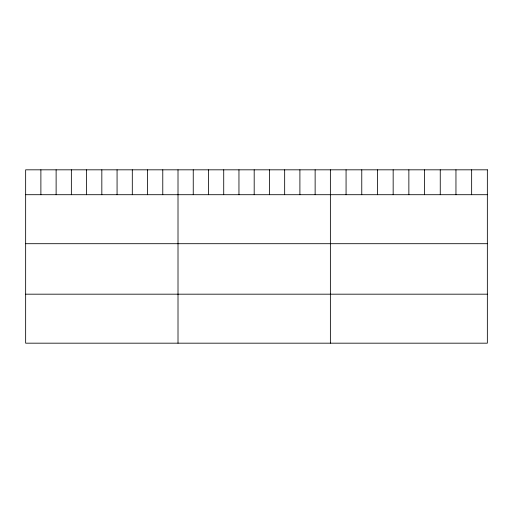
<?xml version="1.0" encoding="UTF-8"?>
<svg xmlns="http://www.w3.org/2000/svg" width="513" height="513" viewBox="0 0 513 513"><rect width="100%" height="100%" fill="white"/><g stroke="black" fill="none" stroke-linecap="round" stroke-linejoin="round"><path stroke-width="0.77" d="M25.65 194.703L487.35 194.703M25.65 243.701L487.35 243.701M25.65 294.18L487.35 294.18M471.652 169.822L471.652 194.703M455.954 169.822L455.954 194.703M440.257 169.822L440.257 194.703M424.559 169.822L424.559 194.703M408.861 169.822L408.861 194.703M393.163 169.822L393.163 194.703M377.465 169.822L377.465 194.703M361.768 169.822L361.768 194.703M346.07 169.822L346.07 194.703M330.372 169.822L330.372 343.178M315.136 169.822L315.136 194.703M299.9 169.822L299.9 194.703M284.664 169.822L284.664 194.703M269.428 169.822L269.428 194.703M254.191 169.822L254.191 194.703M238.955 169.822L238.955 194.703M223.719 169.822L223.719 194.703M208.483 169.822L208.483 194.703M193.247 169.822L193.247 194.703M178.011 169.822L178.011 343.178M162.775 169.822L162.775 194.703M147.539 169.822L147.539 194.703M132.303 169.822L132.303 194.703M117.067 169.822L117.067 194.703M101.831 169.822L101.831 194.703M86.594 169.822L86.594 194.703M71.358 169.822L71.358 194.703M56.122 169.822L56.122 194.703M40.886 169.822L40.886 194.703M487.35 169.822L25.65 169.822L25.65 343.178L487.35 343.178L487.35 169.822"/></g></svg>
